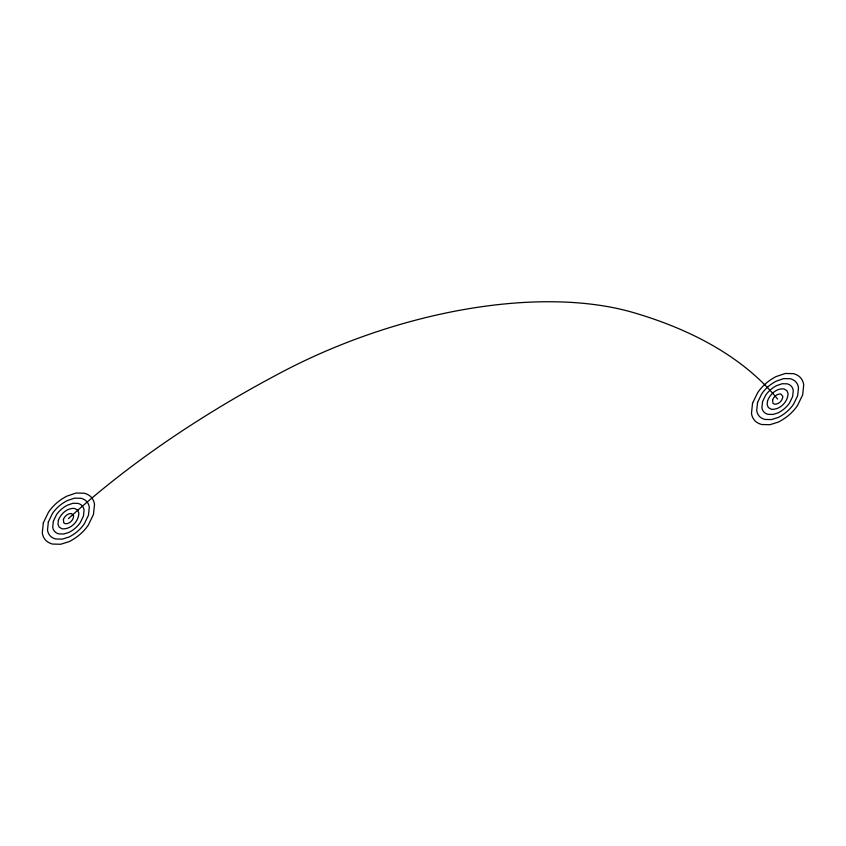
<?xml version="1.0" encoding="UTF-8"?>
<svg xmlns="http://www.w3.org/2000/svg" width="846" height="846" viewBox="0 0 846 846"><rect width="100%" height="100%" fill="white"/><g stroke="black" fill="none" stroke-linecap="round" stroke-linejoin="round"><path stroke-width="1.27" d="M68.399 518.64A673.712 333.789 -19.9 0 1 282.85 371.595A319.481 158.287 -19.9 0 1 633.22 312.534A673.712 333.789 -19.9 0 1 777.601 399.09M43.326 522.87L42.3 532.8A52.759 26.141 -19.9 0 0 45.24 539.737A33.681 16.687 -19.9 0 0 52.463 544.063L60.722 544.253L69.319 541.567A35.765 17.724 -19.9 0 0 80.698 533.763A52.759 26.141 -19.9 0 0 88.333 525.049L93.472 514.41L94.509 504.48A52.759 26.141 -19.9 0 0 91.569 497.543A33.681 16.687 -19.9 0 0 84.346 493.218L76.087 493.028L66.823 496.168A33.681 16.687 -19.9 0 0 56.1 503.518A52.759 26.141 -19.9 0 0 48.465 512.232L43.326 522.87M48.338 522.024L47.524 529.977A42.205 20.907 -19.9 0 0 49.872 535.518A26.945 13.356 -19.9 0 0 55.646 538.987L62.255 539.135L69.129 536.988A28.616 14.181 -19.9 0 0 78.244 530.738A42.205 20.907 -19.9 0 0 84.346 523.759L88.46 515.256L89.285 507.304A42.205 20.907 -19.9 0 0 86.937 501.763A26.945 13.356 -19.9 0 0 81.153 498.294L74.554 498.146L67.141 500.663A26.945 13.356 -19.9 0 0 58.564 506.543A42.205 20.907 -19.9 0 0 52.452 513.522L48.338 522.024M53.361 521.178L52.738 527.143A31.651 15.683 -19.9 0 0 54.504 531.299A20.209 10.015 -19.9 0 0 58.839 533.9L63.788 534.006L68.949 532.398A21.457 10.628 -19.9 0 0 75.78 527.714A31.651 15.683 -19.9 0 0 80.359 522.479L83.447 516.102L84.061 510.138A31.651 15.683 -19.9 0 0 82.295 505.982A20.209 10.015 -19.9 0 0 77.969 503.381L73.01 503.275L67.458 505.157A20.209 10.015 -19.9 0 0 61.028 509.567A31.651 15.683 -19.9 0 0 56.439 514.802L53.361 521.178M58.374 520.332L57.962 524.309L59.135 527.079L62.022 528.813C70.63 529.691 78.837 521.432 78.847 512.972L77.663 510.201L74.776 508.467C67.373 507.642 60.806 513.734 58.374 520.332M63.387 519.486L63.767 522.86L65.216 523.727C69.52 524.171 73.613 520.036 73.623 515.806L71.593 513.554C67.892 513.141 64.603 516.187 63.387 519.486M752.528 403.309L751.491 413.25A52.759 26.141 -19.9 0 0 754.431 420.187A33.681 16.687 -19.9 0 0 761.654 424.512L769.913 424.703L778.51 422.017A35.765 17.724 -19.9 0 0 789.9 414.212A52.759 26.141 -19.9 0 0 797.535 405.488L802.674 394.86L803.7 384.919A52.759 26.141 -19.9 0 0 800.76 377.982A33.681 16.687 -19.9 0 0 793.537 373.657L785.278 373.477L776.025 376.607A33.681 16.687 -19.9 0 0 765.302 383.968A52.759 26.141 -19.9 0 0 757.667 392.681L752.528 403.309M757.54 402.463L756.715 410.416A42.205 20.907 -19.9 0 0 759.063 415.968A26.945 13.356 -19.9 0 0 764.847 419.426L771.446 419.574L778.331 417.427A28.616 14.181 -19.9 0 0 787.436 411.188A42.205 20.907 -19.9 0 0 793.548 404.208L797.662 395.706L798.476 387.754A42.205 20.907 -19.9 0 0 796.128 382.202A26.945 13.356 -19.9 0 0 790.354 378.744L783.745 378.596L776.342 381.112A26.945 13.356 -19.9 0 0 767.756 386.992A42.205 20.907 -19.9 0 0 761.654 393.961L757.54 402.463M762.553 401.617L761.939 407.582A31.651 15.683 -19.9 0 0 763.705 411.748A20.209 10.015 -19.9 0 0 768.031 414.339L772.99 414.455L778.14 412.848A21.457 10.628 -19.9 0 0 784.972 408.163A31.651 15.683 -19.9 0 0 789.561 402.929L792.639 396.552L793.262 390.588A31.651 15.683 -19.9 0 0 791.496 386.432A20.209 10.015 -19.9 0 0 787.161 383.83L782.212 383.724L776.649 385.607A20.209 10.015 -19.9 0 0 770.22 390.017A31.651 15.683 -19.9 0 0 765.641 395.241L762.553 401.617M767.565 400.782L767.153 404.748L768.337 407.529L771.224 409.253C779.822 410.141 788.028 401.882 788.038 393.422L786.865 390.651L783.978 388.917C776.565 388.081 769.997 394.183 767.565 400.782M772.578 399.936L772.969 403.309L774.407 404.177C778.711 404.61 782.814 400.486 782.814 396.256L780.784 394.003C777.083 393.591 773.794 396.637 772.578 399.936"/></g></svg>
